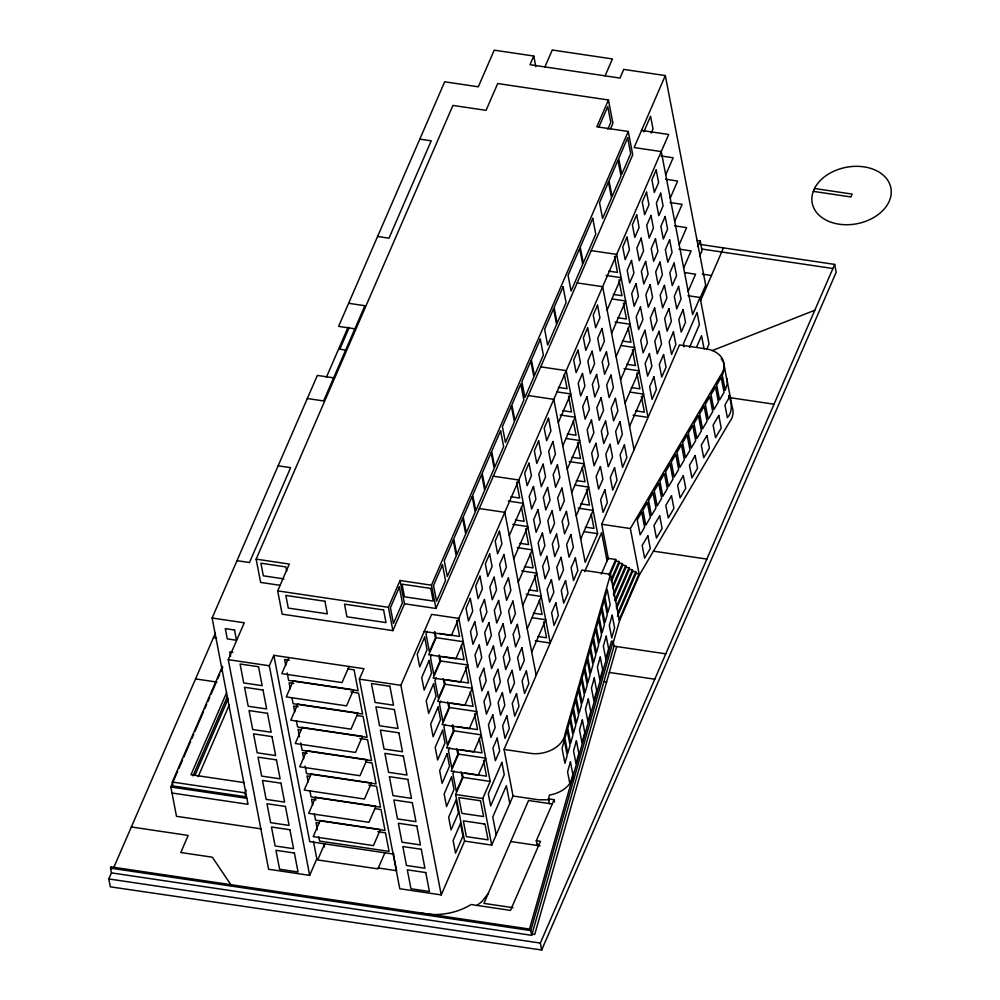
<?xml version="1.0" encoding="UTF-8"?>
<svg xmlns="http://www.w3.org/2000/svg" width="1000" height="1000" viewBox="0 0 1000 1000"><rect width="100%" height="100%" fill="white"/><g stroke="black" fill="none" stroke-linecap="round" stroke-linejoin="round"><path stroke-width="1.5" d="M724.538 368.113L722.3 375.35L725.188 390.35L727.425 383.113L723.763 363.162M610.5 574.325L565.15 733.637A26.75 19.175 -10.9 0 1 529.487 753.2L504.062 749.425L581.85 570.062L610.5 574.325L619.475 620.9L613.112 643.225M549.362 803.587L548.45 798.85L549.562 794.938L551.213 794.737A26.75 19.175 -10.9 0 0 573.2 775.475M537.438 845.475L537.85 844.013M111.425 872.875L531.688 935.325L530.775 930.588L613.112 641.413L611.45 641.162L529.487 929.062L111.062 866.888L110.512 868.138L111.425 872.875L108.8 878.95L110.312 886.825L541.663 950L836.188 272.275L834.675 264.4L700.312 244.438M531.688 935.325L614.025 646.15L613.112 641.413M616.7 646.538L534.738 934.438L532.062 934.038M172 793.012L248 804.312L212.125 618L317.337 375.425L333.612 377.837M113.787 867.438L215.338 633.3M326.388 377.25L348.075 327.25M349.25 327.463L339.825 349.2L345.838 350.087M280.225 585.337L260.637 582.425L256.15 559.138L452.925 105.425L486.075 110.35L497.7 83.537L608.438 99.987L612.925 123.275L610.475 128.925M246.15 790.138L244.975 792.85L245.725 796.787L173.05 785.987L172.288 782.038L222.475 666.312M261.45 828.925L176.488 816.3L170.85 787L177.638 771.325M178.875 768.475L182.587 759.925M183.825 757.075L190.625 741.413M191.85 738.562L193.713 734.287M194.95 731.438L203.6 711.488M204.838 708.637L206.688 704.362M207.925 701.513L209.775 697.237M211.012 694.388L216.575 681.562M217.812 678.713L219.662 674.438M220.9 671.587L222.75 667.312M313.463 841.388L316.825 858.863L309.675 875.362L268.625 869.262L228.263 659.663L244.262 622.788L212.125 618M226.65 692.537L191 774.737L244.5 782.675M192.987 775.85L227.413 696.488M195.188 774.837L228.287 698.538M404.525 603.8L435.962 608.475L431.475 585.188L400.037 580.513L404.525 603.8L392.887 630.612L282.162 614.163L277.675 590.875L289.3 564.062L256.15 559.138M198.188 776.612L229.438 704.55M309.675 875.362L269.312 665.763L273.837 655.325L363.95 668.713L359.312 679.137L400.875 685.312L441.238 894.912L399.787 888.75L359.425 679.15M354.875 328.812L338.6 326.388L444.675 81.8L478.325 86.8L494.225 50.163L533.763 56.025L530 64.688L620 78.062L623.75 69.4L665.325 75.575L705.688 285.175L699.587 299.237M288.775 657.537L281.8 673.625L342.05 682.588L349.025 666.5M544.925 66.912L552.263 50L612.425 58.938L605.087 75.85M392.887 630.612L388.413 607.325L400.037 580.513M608.438 99.987L596.812 126.8L628.25 131.475L632.737 154.762L435.962 608.475M598.812 127.163L607.762 106.538L610.8 122.325L607.825 129.2M431.475 585.188L628.25 131.475M324.65 843.85L317.675 859.938L377.925 868.888L384.9 852.8M400.875 685.312L431.65 614.375L458.787 618.413L490.175 781.425L482.762 798.538L491.725 845.113L464.588 841.075L455.613 794.5L463.038 777.387L462.2 773.025M665.325 75.575L634.113 147.55L661.25 151.575L692.638 314.6L700.062 297.488L688 295.7M427.2 631.263L426.012 634.025L429.425 651.787L435.412 637.975L434.275 632.062M643.787 131.862L650.575 116.213L653.012 128.85L651.162 133.112M436.125 637.663L428.713 654.775L455.85 658.8L463.275 641.7L436.125 637.663L435.012 631.838M431.688 654.55L430.487 657.312L433.913 675.075L439.9 661.263L438.762 655.35M440.613 660.95L433.2 678.062L460.337 682.087L467.75 664.987L440.613 660.95L439.487 655.138M436.175 677.837L434.975 680.6L438.4 698.363L444.387 684.55L443.237 678.637M509.275 535.612L523.3 503.3L508.3 501.062M558.275 422.625L570.725 393.938L557.225 391.925M607.137 309.988L621.15 277.675L606.15 275.45M665.738 174.862L673.15 157.762L661.087 155.963M445.1 684.237L437.675 701.35L464.825 705.375L472.238 688.275L445.1 684.237L444.263 679.875M440.662 701.125L439.462 703.888L442.887 721.65L448.862 707.85L447.725 701.925M513.763 558.9L527.775 526.587L512.788 524.35M562.762 445.925L575.212 417.225L560.212 414.988M611.613 333.275L625.638 300.963L612.137 298.962M670.225 198.15L677.638 181.05L665.575 179.25M449.588 707.525L442.163 724.638L469.3 728.675L476.725 711.562L449.588 707.525L448.738 703.162M445.138 724.412L443.95 727.175L447.362 744.938L453.35 731.137L452.212 725.212M518.25 582.188L532.263 549.875L517.275 547.638M567.25 469.212L579.7 440.513L566.2 438.5M616.1 356.562L630.112 324.25L615.125 322.025M674.7 221.438L682.125 204.338L670.062 202.537M454.062 730.812L446.65 747.925L473.787 751.963L481.213 734.85L454.062 730.812L452.95 725M449.625 747.7L448.425 750.462L451.85 768.225L457.837 754.425L456.7 748.5M522.737 605.475L536.75 573.162L521.75 570.925M571.737 492.5L584.175 463.8L569.188 461.575M620.588 379.85L634.6 347.537L621.1 345.538M679.188 244.725L686.612 227.625L674.55 225.825M458.55 754.1L451.138 771.213L478.275 775.25L485.688 758.138L458.55 754.1L457.713 749.737M454.113 770.987L452.912 773.75L456.337 791.513L462.325 777.712L461.188 771.787M527.212 628.763L541.237 596.45L526.237 594.212M576.213 515.788L588.663 487.088L575.175 485.075M625.075 403.137L639.087 370.825L624.087 368.6M683.675 268.012L691.087 250.912L679.025 249.125M697.738 246.637L700.2 240.975L697.138 240.512M699.587 256.288L702.05 250.6L700.2 240.975M531.7 652.05L545.725 619.738L532.225 617.725M580.7 539.075L593.15 510.375L578.15 508.15M629.55 426.438L643.575 394.113L630.075 392.113M688.162 291.3L695.575 274.2L685.025 272.625M540.75 366.863L566.237 370.65L597.638 533.663L585.188 562.362L553.8 399.338L528.3 395.55M608.425 559.212L601.7 524.275L679.488 344.925L704.925 348.7A26.75 19.175 -10.9 0 1 720.325 375.85L630.363 528.538L639.325 575.112L619.475 620.9M441.238 894.912L464.588 841.075M700.487 300.875L723.475 247.887M584.7 571.65L601.625 532.625L607.1 561.038M689.525 347.438L699.412 324.637L697.05 312.4L683.462 343.75L684.05 346.8M696.6 347.088L701.538 335.688L704.1 349.012M601.325 574.087L608.15 558.35L615.688 559.462L616 561.075L610.413 573.95M491.725 845.113L513.025 796L504.062 749.425M608.862 575.2L615.688 559.462M706.7 349.425L709.025 344.062L700.062 297.488M610.962 580.125L619.038 561.525L616 561.075M611.275 581.725L619.338 563.125L619.038 561.525M612.45 586.462L622.375 563.575L619.338 563.125M612.75 588.075L622.688 565.175L622.375 563.575M613.312 594.25L625.712 565.625L622.688 565.175M613.612 595.85L626.025 567.238L625.712 565.625M614.788 600.588L629.062 567.688L626.025 567.238M615.712 600.763L629.362 569.288L629.062 567.688M616.275 606.938L632.4 569.738L629.362 569.288M616.575 608.538L632.712 571.35L632.4 569.738M617.75 613.288L635.737 571.8L632.712 571.35M617.438 616.325L636.05 573.4L635.737 571.8M619.225 619.637L639.087 573.85L636.05 573.4M537.225 845.45L536.312 840.713L554.113 799.688L548.45 798.85M541.663 950L540.337 943.075L834.675 264.4M639.325 575.112L729.287 422.425A26.75 19.175 -10.9 0 0 732.3 407.5L726.65 378.162L727.113 381.062M488.137 893.688L481.75 901.737L476.875 905.512M712.188 350.613L814.788 310.262M549.35 799.8L538.462 799.775L513.025 796M608.812 271.137L617.5 272.425L614.462 256.637M613.3 294.425L621.987 295.712L618.938 279.925M617.788 317.712L626.462 319L623.425 303.212M622.263 341L630.95 342.287L628.188 327.925M626.75 364.288L635.438 365.575L632.4 349.787M631.237 387.575L639.925 388.862L636.875 373.075M558.387 387.388L567.075 388.675L564.312 374.325M635.725 410.863L644.4 412.15L641.363 396.362M562.875 410.675L571.562 411.962L568.525 396.175M567.362 433.963L576.05 435.25L573.288 420.9M571.85 457.25L580.525 458.537L577.487 442.75M576.337 480.55L585.013 481.825L582.25 467.475M580.812 503.837L589.5 505.112L586.462 489.325M510.962 496.75L519.65 498.038L516.613 482.25M585.3 527.125L593.987 528.4L591.225 514.05M515.45 520.037L524.138 521.325L521.362 506.975M519.938 543.325L528.612 544.612L525.575 528.825M524.412 566.613L533.1 567.9L530.337 553.55M528.9 589.9L537.587 591.188L534.55 575.4M533.387 613.188L542.075 614.475L539.312 600.125M537.875 636.475L546.55 637.762L543.513 621.975M439.363 633.438L459.625 636.438L456.575 620.65M442.4 656.513L464.1 659.725L461.337 645.375M446.875 679.8L468.587 683.025L465.55 667.225M451.362 703.088L473.075 706.312L470.312 691.95M457.3 726.6L477.562 729.6L474.525 713.812M460.337 749.663L482.05 752.887L479.275 738.525M464.812 772.95L486.525 776.175L483.488 760.387M641.525 130.438L668.675 134.475L451.362 635.513L424.225 631.487M814.562 188.5L852.163 194.088L850.925 196.962L813.325 191.375M419.812 139.137L431.213 140.825L388.988 238.175L377.587 236.475M701.8 249.037L832.887 268.512M591.175 250.6L616.663 254.387L648.05 417.4L633.062 415.175M702.312 274.137L711.488 275.5M577.163 282.913L602.65 286.7L634.038 449.725M348.612 303.3L364.9 305.712L323.6 400.938L307.312 398.512M730.175 397.7L774.038 404.212M493.325 476.213L518.812 480L550.2 643.025L535.212 640.788M278.125 465.8L290.613 467.663L249.475 562.525L236.988 560.675M601.7 524.275L630.363 528.538M479.3 508.537L504.8 512.325L536.188 675.337M584.138 531.65L597.638 533.663M653.45 551.15L706.862 559.087M283.9 578.888L263.337 575.825L260.9 563.2L285.875 566.912L286.688 571.112M277.675 590.875L388.413 607.325M614.025 646.15L665.775 653.838M609.325 672.463L654.775 679.212M603.95 681.525L606.625 681.925M213.475 637.6L216.513 638.05M289.25 660.188L284.613 659.5L285.763 665.475M347.912 668.913L354.1 669.825L358.125 690.75L288.637 680.425L287.2 672.95M232.85 652.375L229.775 651.912L230.625 656.312M228.263 659.663L269.312 665.763M293.725 683.475L289.1 682.788L290.25 688.763M350.863 691.963L358.575 693.112L362.612 714.038L293.125 703.713L291.975 697.738M195.562 678.9L216.875 682.075M298.212 706.762L293.587 706.075L294.738 712.05M356.887 715.487L363.062 716.4L367.088 737.325L297.613 727L296.462 721.025M301.15 729.825L298.062 729.362L299.5 736.838M359.825 738.538L367.55 739.688L371.575 760.612L302.1 750.288L300.663 742.812M307.188 753.337L302.55 752.65L303.7 758.625M365.85 762.062L372.038 762.975L376.062 783.9L306.575 773.575L305.138 766.1M463.038 777.387L490.175 781.425M552.188 804L528.55 800.487L483.938 903.375L513.013 907.7M455.613 794.5L482.762 798.538M310.125 776.4L307.038 775.938L308.188 781.912M368.8 785.113L376.512 786.263L380.55 807.188L311.062 796.862L309.913 790.888M316.15 799.912L311.525 799.225L312.675 805.212M374.825 808.637L381 809.55L385.025 830.475L315.55 820.15L314.4 814.175M172.288 782.038L244.975 792.85M536.312 840.713L540.462 841.325L510.513 910.4L471.087 904.538A51.55 36.95 -10.9 0 1 420.238 912.825M170.85 787L246.838 798.3M510.763 841.513L540.062 845.875M319.088 822.975L316 822.513L317.375 829.65M377.762 831.7L385.487 832.837L389.062 851.388L319.575 841.075L318.75 836.787M393.862 854.125L309.725 841.625L273.837 655.325M131.337 826.975L188.175 835.425L180.775 852.513L212.338 857.2L231.75 886.038M377.925 867.938L396.625 870.713L393.175 852.788M110.512 868.138L530.775 930.588M108.8 878.95L540.337 943.075M721.225 358.7L723.125 362.05M533.763 56.025L535.812 66.7M554.113 799.688L554.562 802.05M509.8 803.45L506.375 785.688L492.775 817.038L496.2 834.8M323.975 843.95L324.55 846.938M111.062 866.888L111.525 869.25M729.163 395.35L728.462 398.85L724.938 405.025L727.375 417.65C733.312 411.25 731.237 402.925 729.163 395.35M564.312 740.325L562.05 748.288L564.938 763.288L567.2 755.325L564.312 740.325M567.175 730.275L564.9 738.238L567.8 753.238L570.062 745.275L567.175 730.275M570.037 720.225L567.762 728.188L570.65 743.188L572.925 735.225L570.037 720.225M572.888 710.175L570.625 718.138L573.513 733.138L575.788 725.175L572.888 710.175M575.75 700.125L573.488 708.088L576.375 723.088L578.638 715.125L575.75 700.125M578.612 690.075L576.35 698.037L579.237 713.037L581.5 705.075L578.612 690.075M581.475 680.025L579.212 687.987L582.1 702.987L584.362 695.025L581.475 680.025M584.338 669.975L582.075 677.938L584.963 692.938L587.225 684.975L584.338 669.975M587.2 659.925L584.938 667.887L587.825 682.887L590.087 674.925L587.2 659.925M590.062 649.875L587.8 657.837L590.688 672.837L592.95 664.875L590.062 649.875M592.925 639.825L590.662 647.788L593.55 662.788L595.812 654.825L592.925 639.825M595.788 629.775L593.513 637.737L596.413 652.738L598.675 644.775L595.788 629.775M598.65 619.725L596.375 627.688L599.263 642.688L601.538 634.725L598.65 619.725M601.5 609.675L599.237 617.638L602.125 632.638L604.4 624.675L601.5 609.675M604.362 599.625L602.1 607.587L604.987 622.575L607.25 614.625L604.362 599.625M607.225 589.575L604.963 597.537L607.85 612.525L610.112 604.575L607.225 589.575M570.438 761.8L567.575 771.85L570.013 784.475L572.875 774.425L570.438 761.8M576.4 740.863L573.538 750.913L575.975 763.538L578.837 753.487L576.4 740.863M582.362 719.925L579.5 729.975L581.938 742.6L584.8 732.55L582.362 719.925M588.325 698.988L585.462 709.038L587.9 721.663L590.763 711.612L588.325 698.988M594.288 678.05L591.425 688.1L593.862 700.725L596.712 690.675L594.288 678.05M600.25 657.113L597.388 667.163L599.812 679.788L602.675 669.737L600.25 657.113M606.213 636.175L603.35 646.225L605.775 658.85L608.638 648.8L606.213 636.175M612.175 615.237L609.312 625.288L611.737 637.913L614.6 627.863L612.175 615.237M813.825 189.913L812.525 193.713A40.075 28.725 -10.9 0 0 861.325 222.712A40.075 28.725 -10.9 0 0 882.3 174.363A40.075 28.725 -10.9 0 0 815.763 186.225L813.825 189.913M293.25 680.825L286.275 696.912L346.538 705.875L353.512 689.788L293.25 680.825M297.738 704.112L290.763 720.2L351.012 729.163L357.987 713.075L297.738 704.112M302.225 727.4L295.25 743.487L355.5 752.45L362.475 736.363L302.225 727.4M306.712 750.7L299.738 766.775L359.988 775.738L366.962 759.65L306.712 750.7M311.188 773.988L304.212 790.062L364.475 799.025L371.45 782.938L311.188 773.988M399.363 587.087L390.425 607.712L393.462 623.5L402.4 602.875L399.363 587.087M315.675 797.275L308.7 813.35L368.95 822.312L375.925 806.225L315.675 797.275M320.163 820.562L313.188 836.65L373.438 845.6L380.412 829.513L320.163 820.562M442.475 564.825L433.525 585.438L436.575 601.237L445.513 580.612L442.475 564.825M453.212 540.075L444.263 560.7L447.3 576.487L456.25 555.862L453.212 540.075M462.688 518.212L453.75 538.837L456.788 554.625L465.725 534L462.688 518.212M472.175 496.35L463.225 516.975L466.262 532.762L475.213 512.137L472.175 496.35M481.65 474.487L472.713 495.112L475.75 510.9L484.688 490.275L481.65 474.487M491.138 452.625L482.188 473.25L485.225 489.038L494.175 468.413L491.138 452.625M500.613 430.763L491.675 451.388L494.712 467.175L503.65 446.562L500.613 430.763M511.35 406.025L502.4 426.637L505.438 442.438L514.388 421.812L511.35 406.025M520.825 384.162L511.887 404.787L514.925 420.575L523.862 399.95L520.825 384.162M530.85 361.062L521.9 381.688L524.938 397.475L533.888 376.85L530.85 361.062M540.325 339.2L531.388 359.825L534.425 375.613L543.362 354.988L540.325 339.2M553.562 308.675L544.625 329.3L547.663 345.087L556.6 324.462L553.562 308.675M563.05 286.812L554.1 307.438L557.137 323.225L566.087 302.6L563.05 286.812M579.688 248.463L568.05 275.262L571.1 291.062L582.725 264.25L579.688 248.463M592.737 218.35L580.212 247.225L583.263 263.012L595.775 234.137L592.737 218.35M608.488 182.05L599.538 202.675L602.575 218.463L611.525 197.838L608.488 182.05M617.962 160.188L609.025 180.812L612.062 196.6L621 175.975L617.962 160.188M627.663 137.838L618.713 158.463L621.75 174.25L630.7 153.625L627.663 137.838M424.65 637.163L417.238 654.237L419.675 666.862L427.075 649.788L424.65 637.163M429.137 660.45L421.725 677.525L424.162 690.15L431.562 673.075L429.137 660.45M470.325 598.462L466.025 608.362L468.462 620.988L472.75 611.087L470.325 598.462M479.975 576.188L475.688 586.087L478.125 598.713L482.413 588.812L479.975 576.188M489.637 553.913L485.35 563.812L487.775 576.438L492.075 566.538L489.637 553.913M499.475 531.225L495.188 541.125L497.612 553.763L501.912 543.862L499.475 531.225M529 463.175L524.7 473.075L527.137 485.7L531.425 475.8L529 463.175M538.65 440.9L534.362 450.8L536.8 463.425L541.087 453.525L538.65 440.9M548.5 418.212L544.2 428.113L546.638 440.737L550.925 430.838L548.5 418.212M578.013 350.15L573.713 360.05L576.15 372.688L580.438 362.788L578.013 350.15M587.675 327.887L583.375 337.775L585.812 350.412L590.1 340.513L587.675 327.887M597.513 305.2L593.212 315.1L595.65 327.725L599.938 317.825L597.513 305.2M627.025 237.138L622.737 247.037L625.163 259.675L629.462 249.775L627.025 237.138M636.688 214.862L632.388 224.762L634.825 237.4L639.113 227.5L636.688 214.862M646.525 192.175L642.237 202.075L644.663 214.713L648.962 204.812L646.525 192.175M656.188 169.913L651.888 179.812L654.325 192.438L658.612 182.537L656.188 169.913M433.612 683.737L426.213 700.812L428.638 713.438L436.05 696.363L433.612 683.737M474.8 621.75L470.513 631.65L472.95 644.275L477.238 634.375L474.8 621.75M484.462 599.475L480.175 609.375L482.6 622L486.9 612.1L484.462 599.475M494.125 577.2L489.837 587.1L492.262 599.725L496.562 589.837L494.125 577.2M503.963 554.513L499.675 564.412L502.1 577.05L506.4 567.15L503.963 554.513M533.475 486.463L529.188 496.362L531.625 508.988L535.913 499.087L533.475 486.463M543.138 464.188L538.85 474.087L541.275 486.712L545.575 476.812L543.138 464.188M552.975 441.5L548.688 451.4L551.112 464.025L555.413 454.125L552.975 441.5M582.5 373.438L578.2 383.338L580.638 395.975L584.925 386.075L582.5 373.438M592.15 351.175L587.863 361.075L590.3 373.7L594.587 363.8L592.15 351.175M602 328.488L597.7 338.387L600.138 351.012L604.425 341.112L602 328.488M631.512 260.425L627.212 270.325L629.65 282.962L633.938 273.062L631.512 260.425M641.175 238.15L636.875 248.05L639.312 260.688L643.6 250.787L641.175 238.15M651.012 215.463L646.712 225.362L649.15 238L653.438 228.1L651.012 215.463M660.675 193.2L656.375 203.1L658.812 215.725L663.1 205.825L660.675 193.2M438.1 707.025L430.7 724.1L433.125 736.725L440.538 719.65L438.1 707.025M479.288 645.037L475 654.938L477.425 667.562L481.725 657.663L479.288 645.037M488.95 622.762L484.663 632.663L487.088 645.288L491.388 635.388L488.95 622.762M498.612 600.487L494.312 610.388L496.75 623.013L501.037 613.125L498.612 600.487M508.45 577.8L504.15 587.7L506.587 600.337L510.875 590.438L508.45 577.8M537.962 509.75L533.675 519.65L536.1 532.275L540.4 522.375L537.962 509.75M547.625 487.475L543.337 497.375L545.763 510L550.062 500.1L547.625 487.475M557.463 464.787L553.175 474.688L555.6 487.312L559.9 477.413L557.463 464.787M586.975 396.725L582.688 406.625L585.125 419.263L589.412 409.363L586.975 396.725M596.638 374.462L592.35 384.363L594.775 396.987L599.075 387.088L596.638 374.462M606.475 351.775L602.188 361.675L604.612 374.3L608.913 364.4L606.475 351.775M636 283.712L631.7 293.612L634.138 306.25L638.425 296.35L636 283.712M645.65 261.438L641.363 271.337L643.8 283.975L648.088 274.075L645.65 261.438M655.487 238.762L651.2 248.65L653.637 261.288L657.925 251.388L655.487 238.762M665.15 216.488L660.863 226.388L663.288 239.013L667.588 229.112L665.15 216.488M442.587 730.312L435.175 747.387L437.612 760.013L445.012 742.938L442.587 730.312M483.775 668.325L479.487 678.225L481.912 690.85L486.213 680.95L483.775 668.325M493.438 646.05L489.137 655.95L491.575 668.575L495.863 658.675L493.438 646.05M503.1 623.775L498.8 633.675L501.238 646.312L505.525 636.413L503.1 623.775M512.938 601.087L508.638 610.988L511.075 623.625L515.363 613.725L512.938 601.087M542.45 533.038L538.162 542.938L540.588 555.562L544.888 545.662L542.45 533.038M552.112 510.763L547.812 520.662L550.25 533.288L554.538 523.387L552.112 510.763M561.95 488.075L557.65 497.975L560.087 510.6L564.375 500.712L561.95 488.075M591.462 420.012L587.175 429.913L589.6 442.55L593.9 432.65L591.462 420.012M601.125 397.75L596.825 407.65L599.263 420.275L603.562 410.375L601.125 397.75M610.962 375.062L606.675 384.963L609.1 397.587L613.4 387.688L610.962 375.062M640.475 307L636.188 316.9L638.612 329.538L642.913 319.637L640.475 307M650.138 284.725L645.85 294.625L648.275 307.262L652.575 297.362L650.138 284.725M659.975 262.05L655.688 271.938L658.112 284.575L662.412 274.675L659.975 262.05M669.638 239.775L665.35 249.675L667.775 262.3L672.075 252.4L669.638 239.775M447.075 753.6L439.663 770.675L442.1 783.3L449.5 766.225L447.075 753.6M488.263 691.612L483.963 701.513L486.4 714.137L490.688 704.237L488.263 691.612M497.925 669.338L493.625 679.237L496.062 691.862L500.35 681.963L497.925 669.338M507.575 647.062L503.288 656.963L505.712 669.6L510.012 659.7L507.575 647.062M517.413 624.375L513.125 634.275L515.562 646.912L519.85 637.013L517.413 624.375M546.938 556.325L542.638 566.225L545.075 578.85L549.362 568.95L546.938 556.325M556.6 534.05L552.3 543.95L554.738 556.575L559.025 546.675L556.6 534.05M566.438 511.362L562.137 521.263L564.575 533.888L568.862 524L566.438 511.362M595.95 443.312L591.65 453.2L594.087 465.838L598.387 455.938L595.95 443.312M605.612 421.037L601.312 430.938L603.75 443.562L608.038 433.663L605.612 421.037M615.45 398.35L611.15 408.25L613.587 420.875L617.875 410.975L615.45 398.35M644.963 330.288L640.675 340.188L643.1 352.825L647.4 342.925L644.963 330.288M654.625 308.012L650.325 317.913L652.763 330.55L657.062 320.65L654.625 308.012M664.463 285.338L660.175 295.238L662.6 307.863L666.9 297.962L664.463 285.338M674.125 263.062L669.825 272.962L672.262 285.587L676.55 275.688L674.125 263.062M451.55 776.888L444.15 793.962L446.575 806.587L453.988 789.513L451.55 776.888M492.75 714.9L488.45 724.8L490.887 737.425L495.175 727.525L492.75 714.9M502.4 692.625L498.113 702.525L500.538 715.15L504.837 705.263L502.4 692.625M512.062 670.35L507.775 680.25L510.2 692.887L514.5 682.987L512.062 670.35M521.9 647.663L517.612 657.562L520.037 670.2L524.338 660.3L521.9 647.663M551.413 579.612L547.125 589.513L549.562 602.137L553.85 592.238L551.413 579.612M561.075 557.337L556.788 567.238L559.212 579.862L563.513 569.963L561.075 557.337M570.913 534.65L566.625 544.55L569.062 557.188L573.35 547.288L570.913 534.65M600.438 466.6L596.138 476.5L598.575 489.125L602.863 479.225L600.438 466.6M610.087 444.325L605.8 454.225L608.237 466.85L612.525 456.95L610.087 444.325M619.938 421.637L615.638 431.538L618.075 444.162L622.362 434.263L619.938 421.637M649.45 353.575L645.15 363.475L647.588 376.112L651.875 366.213L649.45 353.575M659.112 331.3L654.812 341.2L657.25 353.837L661.538 343.938L659.112 331.3M668.95 308.625L664.65 318.525L667.087 331.15L671.375 321.25L668.95 308.625M678.612 286.35L674.312 296.25L676.75 308.875L681.038 298.975L678.612 286.35M456.037 800.175L448.638 817.25L451.062 829.875L458.475 812.8L456.037 800.175M497.225 738.188L492.938 748.088L495.363 760.713L499.663 750.812L497.225 738.188M506.887 715.913L502.6 725.812L505.025 738.438L509.325 728.55L506.887 715.913M516.55 693.637L512.25 703.538L514.688 716.175L518.975 706.275L516.55 693.637M526.388 670.95L522.087 680.85L524.525 693.487L528.825 683.587L526.388 670.95M555.9 602.9L551.613 612.8L554.038 625.425L558.337 615.525L555.9 602.9M565.562 580.625L561.275 590.525L563.7 603.15L568 593.25L565.562 580.625M575.4 557.938L571.112 567.837L573.538 580.475L577.837 570.575L575.4 557.938M604.913 489.888L600.625 499.787L603.062 512.413L607.35 502.512L604.913 489.888M614.575 467.612L610.288 477.512L612.712 490.138L617.013 480.238L614.575 467.612M624.412 444.925L620.125 454.825L622.55 467.45L626.85 457.55L624.412 444.925M653.938 376.863L649.638 386.763L652.075 399.4L656.363 389.5L653.938 376.863M663.587 354.6L659.3 364.487L661.737 377.125L666.025 367.225L663.587 354.6M673.438 331.912L669.137 341.812L671.575 354.438L675.863 344.538L673.438 331.912M683.088 309.637L678.8 319.538L681.225 332.163L685.525 322.262L683.088 309.637M460.525 823.462L453.113 840.537L455.55 853.162L462.95 836.087L460.525 823.462M501.887 762.4L488.3 793.75L490.65 805.975L504.25 774.638L501.887 762.4M641.725 512.212L637.238 519.837L640.125 534.837L644.613 527.212L641.725 512.212M647.4 502.575L642.913 510.2L645.8 525.2L650.288 517.575L647.4 502.575M653.075 492.95L648.587 500.575L651.475 515.575L655.962 507.95L653.075 492.95M658.75 483.312L654.262 490.938L657.15 505.938L661.637 498.312L658.75 483.312M664.425 473.675L659.938 481.312L662.825 496.3L667.312 488.675L664.425 473.675M670.1 464.05L665.612 471.675L668.5 486.675L672.987 479.05L670.1 464.05M675.775 454.412L671.287 462.038L674.175 477.038L678.662 469.412L675.775 454.412M681.45 444.787L676.963 452.413L679.85 467.413L684.338 459.787L681.45 444.787M687.125 435.15L682.638 442.775L685.525 457.775L690.013 450.15L687.125 435.15M692.8 425.525L688.312 433.15L691.2 448.15L695.688 440.513L692.8 425.525M698.475 415.887L693.988 423.512L696.875 438.512L701.363 430.887L698.475 415.887M704.15 406.25L699.663 413.875L702.55 428.875L707.038 421.25L704.15 406.25M709.825 396.625L705.337 404.25L708.225 419.25L712.712 411.625L709.825 396.625M715.5 386.987L711.012 394.613L713.9 409.613L718.388 401.987L715.5 386.987M721.175 377.362L716.688 384.988L719.575 399.988L724.062 392.362L721.175 377.362M647.85 535.862L642.175 545.487L644.613 558.125L650.288 548.488L647.85 535.862M659.675 515.788L654 525.425L656.438 538.05L662.113 528.425L659.675 515.788M671.5 495.725L665.825 505.363L668.25 517.987L673.925 508.35L671.5 495.725M683.325 475.662L677.65 485.288L680.075 497.925L685.75 488.288L683.325 475.662M695.138 455.588L689.463 465.225L691.9 477.85L697.575 468.225L695.138 455.588M706.963 435.525L701.287 445.15L703.725 457.788L709.4 448.15L706.963 435.525M718.787 415.462L713.112 425.087L715.55 437.725L721.225 428.088L718.787 415.462M479.225 800.575L458.837 797.562L461.887 813.35L483.6 816.562L480.55 800.775L479.225 800.575M483.713 823.863L463.325 820.85L466.362 836.637L488.075 839.85L485.037 824.062L483.713 823.863M430.812 588.438L402.038 584.163L404.475 596.8L433.237 601.075L430.812 588.438M324.938 601.25L285.85 595.438L288.275 608.075L327.362 613.875L324.938 601.25M383.575 609.963L344.5 604.15L346.925 616.788L386.012 622.6L383.575 609.963M234.525 630L225.3 628.625L227.275 638.888L236.5 640.263L234.525 630M258.525 666.737L240.075 664L243.725 682.938L262.175 685.688L258.525 666.737M389.888 686.263L371.438 683.512L375.087 702.463L393.537 705.2L389.888 686.263M263.012 690.025L244.55 687.288L248.2 706.237L266.663 708.975L263.012 690.025M394.375 709.55L375.913 706.8L379.562 725.75L398.025 728.487L394.375 709.55M267.5 713.312L249.037 710.575L252.688 729.525L271.15 732.262L267.5 713.312M398.862 732.837L380.4 730.088L384.05 749.038L402.512 751.775L398.862 732.837M271.975 736.6L253.525 733.863L257.175 752.812L275.625 755.55L271.975 736.6M403.338 756.125L384.888 753.375L388.537 772.325L406.987 775.075L403.338 756.125M276.462 759.887L258.012 757.15L261.663 776.1L280.113 778.838L276.462 759.887M407.825 779.412L389.375 776.663L393.025 795.612L411.475 798.363L407.825 779.412M280.95 783.175L262.5 780.438L266.137 799.388L284.6 802.125L280.95 783.175M412.312 802.7L393.862 799.963L397.5 818.9L415.962 821.65L412.312 802.7M285.438 806.462L266.975 803.725L270.625 822.675L289.088 825.413L285.438 806.462M416.8 825.987L398.338 823.25L401.987 842.188L420.45 844.938L416.8 825.987M289.925 829.75L271.462 827.013L275.113 845.962L293.562 848.7L289.925 829.75M421.287 849.275L402.825 846.538L406.475 865.475L424.925 868.225L421.287 849.275M294.4 853.037L275.95 850.3L279.6 869.25L298.05 871.988L294.4 853.037M425.763 872.562L407.312 869.825L410.962 888.763L429.412 891.513L425.763 872.562"/></g></svg>
